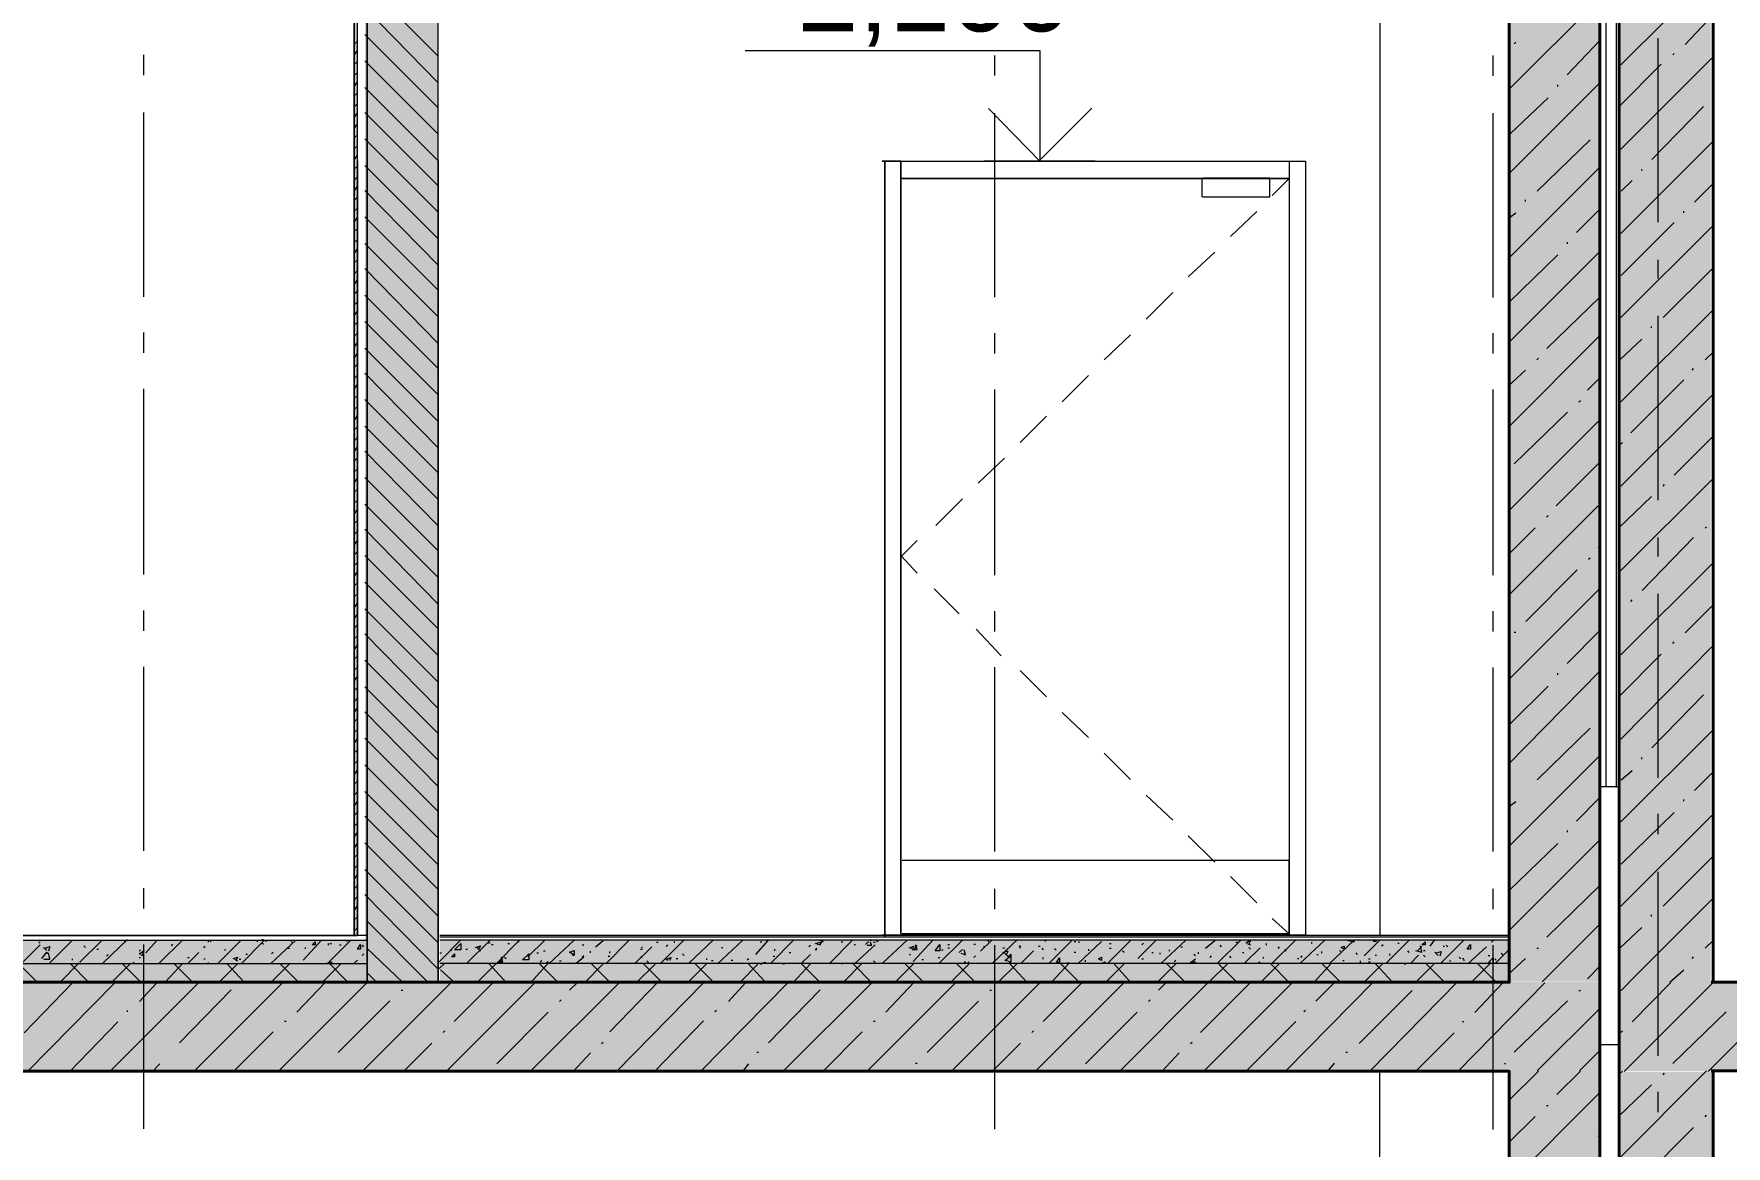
# Model space of a CAD drawing. Header units: millimetres. Extents: x -135211 to 49383, y -8033 to 228499.
# Drawn here: x -55198 to -50608, y 48081 to 51098 of the extents above; entities that cross this region are included whole.
import ezdxf

# ---------------------------------------------------------------- set-up
doc = ezdxf.new("R2010")
doc.units = ezdxf.units.MM
doc.layers.add('PDF _Геометрия', color=7, linetype='Continuous', true_color=0x1d1d1d)
doc.layers.add('PDF _Сплошная заливка', color=7, linetype='Continuous', true_color=0xffffff)
doc.layers.add('PDF _Текст', color=7, linetype='Continuous')

msp = doc.modelspace()

# ---------------------------------------------------------------- hatches: boundary and pattern name
at = {"layer": 'PDF _Сплошная заливка', "transparency": 33554559}
h = msp.add_hatch(color=256, dxfattribs=at)
h.paths.add_polyline_path([(-50650.1, 52776.8), (-50650.1, 53473.6), (-50893.6, 53473.6), (-50893.6, 52776.8)])
h.paths.add_polyline_path([(-50650.1, 52535.5), (-50893.6, 52535.5), (-50893.6, 48526.8), (-50650.1, 48526.8)])
h = msp.add_hatch(color=256, dxfattribs=at)
h.paths.add_polyline_path([(-65546.2, 48285.5), (-65546.2, 48526.4), (-101294, 48526.4), (-101294, 48285.5)])
h.paths.add_polyline_path([(146.8, 48285.5), (146.8, 48526.4), (-22999.7, 48526.4), (-22999.7, 48285.5)])
h.paths.add_polyline_path([(-23351, 48285.5), (-23351, 48526.4), (-26352.2, 48526.4), (-26352.2, 48285.5)])
h.paths.add_polyline_path([(-26398.8, 48285.5), (-26398.8, 48526.4), (-44097.3, 48526.4), (-44097.3, 48285.5)])
h.paths.add_polyline_path([(-45350.3, 48285.5), (-45350.3, 48526.4), (-50899.8, 48526.4), (-50899.8, 48285.5)])
h.paths.add_polyline_path([(-50950.6, 48285.5), (-50950.6, 48526.4), (-65296.5, 48526.4), (-65296.5, 48285.5)])

# ---------------------------------------------------------------- linework, layer by layer
at = {"layer": 'PDF _Геометрия', "color": 7, "lineweight": 40}
for points in [[(-50898.4, 58834), (-50898.4, 56975.7), (-50898.4, 56734.4), (-50898.4, 53474.8), (-50898.4, 52776.4), (-50898.4, 52535.1), (-50898.4, 48526.3), (-50898.4, 48285), (-50898.4, 45156.7), (-50898.4, 44555.7)], [(-98975, 44556.3), (-50951, 44556.3), (-50951, 45157.5), (-50951, 48285.7), (-50951, 48526.9), (-50951, 53356.8), (-50951, 53593.9), (-77399.3, 53593.9)], [(-77396.4, 53355.7), (-51196.7, 53355.7), (-51196.7, 48525.6), (-65293.5, 48525.6)], [(-50649, 52535.2), (-45598.9, 52535.2), (-45598.9, 48526.4), (-50649, 48526.4)], [(-50643.9, 48524.8), (-50643.9, 52533.8)], [(-65293.5, 48284.3), (-51196.7, 48284.3), (-51196.7, 45155.9), (-77396.4, 45155.9)], [(-50649, 48285.1), (-45598.9, 48285.1), (-45598.9, 45156.9)], [(-50643.9, 45155), (-50643.9, 48283.4)]]:
    msp.add_lwpolyline(points, dxfattribs=at)
at = {"layer": 'PDF _Геометрия', "color": 7, "lineweight": 9}
for points in [[(-50949.4, 54503.5), (-50898.4, 54503.5), (-50898.4, 53593.4), (-50898.4, 45156.7)], [(-54293.9, 50751.8), (-54293.9, 48652.1), (-54293.9, 53355.3), (-54293.9, 48525), (-58611.9, 48525)], [(-58579.3, 48652.5), (-54329, 48652.5), (-54329, 53355.6), (-58579.3, 53355.6)], [(-54299.9, 48527.1), (-54100.9, 48527.1), (-54100.9, 53357), (-54299.9, 53357)], [(-52423.9, 53356.8), (-51547.7, 53356.8), (-51547.7, 48653.9)], [(-50951, 53356.8), (-50951, 45157.5)], [(-54329, 53232.9), (-54329, 48652.5), (-54329, 50752.2)], [(-54328.5, 48652.3), (-54320.3, 48652.3), (-54320.3, 53232.8), (-54328.5, 53232.8)], [(-54324.6, 48653.8), (-54320.3, 48653.8), (-54320.3, 53234), (-54324.6, 53234)], [(-50933.5, 49055.9), (-50933.5, 51955.5)], [(-50907.1, 51954), (-50907.1, 49054.2)], [(-50793.1, 50586.7), (-50793.1, 51086.3)], [(-54899.3, 50986), (-54899.3, 51041)], [(-52468.9, 50751.7), (-52468.9, 51052.2), (-53268.9, 51052.2)], [(-52591.8, 50984.5), (-52591.8, 51039.5)], [(-51240.6, 50984.3), (-51240.6, 51039.3)], [(-54899.3, 50384.9), (-54899.3, 50884.4)], [(-52591.8, 50383.4), (-52591.8, 50882.9)], [(-51240.6, 50383.1), (-51240.6, 50882.7)], [(-54320.3, 50753.5), (-54320.3, 48653.8)], [(-54100.9, 50753.7), (-54100.9, 48654.1), (-54100.9, 48649.9), (-54100.9, 48641.4), (-54100.9, 48577.9), (-54100.9, 48527.1)], [(-52897, 50753.1), (-52846.2, 50753.1), (-52846.2, 48653.5), (-52897, 48653.5)], [(-52896.9, 50753), (-51749.5, 50753), (-51749.5, 48653.4), (-52896.9, 48653.4)], [(-52846.2, 48856.7), (-52846.2, 48657.8), (-52846.2, 50706.6), (-52846.2, 50753.1)], [(-52843.2, 50752.2), (-51793.3, 50752.2), (-51793.3, 50705.6), (-51839.8, 50659.1)], [(-52319.8, 50752.7), (-52620.5, 50752.7)], [(-52109.2, 50751.7), (-52468.9, 50751.7)], [(-51968.8, 50751.4), (-52108.4, 50751.4)], [(-51795.9, 50753), (-51749.5, 50753), (-51749.5, 48653.4), (-51795.9, 48653.4)], [(-51793.3, 50752.2), (-51793.3, 48652.5)], [(-52847, 50706.9), (-52030.2, 50706.9), (-52030.2, 50656.1)], [(-52843.2, 50705.6), (-51793.3, 50705.6), (-51793.3, 48656.7), (-52843.2, 48656.7), (-51793.3, 48656.7), (-51793.3, 48855.7), (-52843.2, 48855.7)], [(-52028.2, 50655.4), (-51846, 50655.4), (-51846, 50706.2), (-52028.2, 50706.2)], [(-51793.3, 50705.6), (-51844.3, 50705.6)], [(-51881.1, 50616.3), (-51952.9, 50548.6)], [(-51995.1, 50506.2), (-52066.9, 50438.5)], [(-50793.1, 50434.3), (-50793.1, 50485.1)], [(-52109.2, 50396.1), (-52181.3, 50324.1)], [(-50793.1, 49833.2), (-50793.1, 50332.7)], [(-54899.3, 50232.5), (-54899.3, 50287.5)], [(-52591.8, 50230.9), (-52591.8, 50286)], [(-52223.3, 50281.7), (-52295.3, 50213.9)], [(-51240.6, 50230.7), (-51240.6, 50285.8)], [(-52337.3, 50171.6), (-52409.3, 50099.6)], [(-54899.3, 49631.4), (-54899.3, 50135.1)], [(-52591.8, 49629.8), (-52591.8, 50133.6)], [(-51240.6, 49629.6), (-51240.6, 50133.4)], [(-52451.4, 50061.4), (-52523.2, 49989.4)], [(-52565.4, 49947), (-52637.2, 49879.3)], [(-52679.5, 49836.9), (-52751.6, 49764.9)], [(-54100.9, 49754.7), (-54100.9, 48903.9)], [(-52802.3, 49724), (-52844.8, 49681.7), (-52802.3, 49635.1)], [(-50793.1, 49680.8), (-50793.1, 49731.6)], [(-52756, 49592.8), (-52688.3, 49525.1)], [(-50793.1, 49079.7), (-50793.1, 49579.2)], [(-54899.3, 49479), (-54899.3, 49534)], [(-52591.8, 49477.4), (-52591.8, 49532.5)], [(-51240.6, 49477.2), (-51240.6, 49532.2)], [(-52642, 49482.9), (-52574.2, 49410.9)], [(-54899.3, 48882.1), (-54899.3, 49381.6)], [(-52591.8, 48880.5), (-52591.8, 49380.1)], [(-51240.6, 48880.3), (-51240.6, 49379.8)], [(-52523.2, 49371.4), (-52451.4, 49299.4)], [(-52409.3, 49257.1), (-52337.3, 49189.4)], [(-52295.3, 49147.1), (-52223.3, 49075.2)], [(-52181.3, 49032.9), (-52109.2, 48965.2)], [(-50898.4, 49055.4), (-50949.4, 49055.4)], [(-50793.1, 48927.3), (-50793.1, 48982.3)], [(-52066.9, 48923), (-51995.1, 48851)], [(-51952.9, 48812.9), (-51881.1, 48741)], [(-50793.1, 48326.1), (-50793.1, 48825.6)], [(-54899.3, 48725.5), (-54899.3, 48780.5)], [(-52591.8, 48723.9), (-52591.8, 48778.9)], [(-51240.6, 48723.6), (-51240.6, 48778.7)], [(-52843.2, 48656.7), (-51793.3, 48656.7), (-51839.8, 48699)], [(-54293.9, 48525), (-54293.9, 48575.9), (-54293.9, 48639.3), (-54293.9, 48652.1), (-58611.9, 48652.1)], [(-54096.3, 48525.6), (-51196.7, 48525.6), (-51196.7, 48576.4), (-51196.7, 48639.9), (-51196.7, 48648.3), (-51196.7, 48652.5), (-54096.3, 48652.5)], [(-51196.7, 48648.3), (-54096.3, 48648.3)], [(-54293.9, 48639.3), (-58611.9, 48639.3)], [(-54899.3, 48128.6), (-54899.3, 48628.2)], [(-51196.7, 48639.9), (-54096.3, 48639.9)], [(-52591.8, 48127), (-52591.8, 48626.5)], [(-51240.6, 48126.7), (-51240.6, 48626.3)], [(-54293.9, 48575.9), (-58611.9, 48575.9)], [(-51196.7, 48576.4), (-54096.3, 48576.4)], [(-50949.4, 48357), (-50898.4, 48357)], [(-51547.7, 45254.7), (-51547.7, 48285.6), (-55899.2, 48285.6)], [(-54293.9, 48283.7), (-54691.9, 48283.7)], [(-50793.1, 48173.7), (-50793.1, 48228.8)]]:
    msp.add_lwpolyline(points, dxfattribs=at)
at = {"layer": 'PDF _Геометрия', "lineweight": 9}
for points in [[(-50893.6, 51014), (-50643.9, 51263.7)], [(-54100.9, 51037.3), (-54299.9, 51236.3)], [(-51200.8, 50944), (-50951, 51193.8)], [(-54100.9, 50965.3), (-54299.9, 51168.5)], [(-50719.9, 51069), (-50643.9, 51149.5)], [(-54100.9, 50897.6), (-54299.9, 51096.5)], [(-51039.8, 50986.3), (-50951, 51079.5)], [(-51183.2, 51070.8), (-51179.1, 51075.1)], [(-50893.6, 50785.4), (-50643.9, 51035.2)], [(-50753.3, 51040.5), (-50749.2, 51044.8)], [(-54100.9, 50825.6), (-54299.9, 51024.6)], [(-50898.6, 50901.2), (-50784.3, 51015.5)], [(-54100.9, 50753.7), (-54299.9, 50952.6)], [(-51200.8, 50715.4), (-50951, 50965.2)], [(-51065.1, 50955.3), (-51065.1, 50959.6)], [(-51193.2, 50827.3), (-51091.4, 50924.7)], [(-50810, 50757.3), (-50670.3, 50901.2)], [(-54100.9, 50686), (-54299.9, 50884.9)], [(-54100.9, 50614), (-54299.9, 50813)], [(-51121.1, 50670.8), (-50977.3, 50810.5)], [(-50951, 50841.1), (-50951, 50845.4)], [(-50893.6, 50556.8), (-50643.9, 50806.6)], [(-54100.9, 50542), (-54299.9, 50741)], [(-51200.8, 50486.8), (-50951, 50736.6)], [(-50837, 50726.9), (-50837, 50731.1)], [(-54100.9, 50470.1), (-54299.9, 50673.2)], [(-50893.1, 50670.8), (-50863.3, 50700.5)], [(-50694.6, 50641.4), (-50643.9, 50692.2)], [(-51152.8, 50643), (-51152.8, 50647.3)], [(-51014.6, 50558.8), (-50951, 50622.3)], [(-54100.9, 50402.3), (-54299.9, 50601.3)], [(-51196.3, 50599.7), (-51179.1, 50612.4)], [(-50893.6, 50328.2), (-50643.9, 50578)], [(-50893.4, 50442.3), (-50749.2, 50586.2)], [(-50722.9, 50612.7), (-50722.9, 50616.9)], [(-54100.9, 50330.4), (-54299.9, 50529.3)], [(-51038.8, 50528.8), (-51038.8, 50533.1)], [(-51200.8, 50258.3), (-50951, 50508)], [(-51196.1, 50371.2), (-51065.1, 50498.1)], [(-54100.9, 50258.4), (-54299.9, 50461.6)], [(-50779.2, 50328.2), (-50643.9, 50463.6)], [(-54100.9, 50190.7), (-54299.9, 50389.6)], [(-51094.8, 50244.2), (-50951, 50383.9)], [(-50893.6, 50099.6), (-50643.9, 50349.4)], [(-54100.9, 50118.7), (-54299.9, 50317.7)], [(-50810.6, 50300.4), (-50810.6, 50304.6)], [(-51200.8, 50029.7), (-50951, 50279.4)], [(-50896.1, 50214.7), (-50837, 50269.7)], [(-54100.9, 50046.7), (-54299.9, 50245.7)], [(-51121.8, 50213.8), (-51117.7, 50218)], [(-50665.2, 50213.9), (-50643.9, 50235)], [(-54100.9, 49974.8), (-54299.9, 50178)], [(-51199.1, 50143.5), (-51152.8, 50185.9)], [(-50984.8, 50131.3), (-50951, 50165.1)], [(-50866.6, 50015.8), (-50722.9, 50159.7)], [(-50700.6, 50186.2), (-50696.6, 50190.4)], [(-50893.6, 49871), (-50643.9, 50120.7)], [(-54100.9, 49907.1), (-54299.9, 50106)], [(-51182.9, 49932), (-51038.8, 50071.6)], [(-51007.7, 50099.5), (-51003.7, 50103.8)], [(-54100.9, 49835.1), (-54299.9, 50034.1)], [(-51200.8, 49801.1), (-50951, 50050.8)], [(-50893.6, 49985.3), (-50889.6, 49989.5)], [(-50749.8, 49900.6), (-50643.9, 50006.4)], [(-54100.9, 49763.2), (-54299.9, 49966.3)], [(-51069.6, 49818), (-50951, 49936.6)], [(-54100.9, 49695.4), (-54299.9, 49894.4)], [(-50893.6, 49642.4), (-50643.9, 49892.1)], [(-50899.6, 49758.5), (-50810.6, 49843.2)], [(-50779.6, 49871.1), (-50775.5, 49875.3)], [(-54100.9, 49623.5), (-54299.9, 49822.4)], [(-51200.8, 49572.5), (-50951, 49822.3)], [(-54100.9, 49551.5), (-54299.9, 49754.7)], [(-51198.5, 49686.1), (-51126.5, 49758)], [(-51095.4, 49787.2), (-51091.4, 49791.5)], [(-50665.5, 49756.9), (-50661.5, 49761.1)], [(-50955.1, 49703.7), (-50951, 49708)], [(-50836.3, 49587.9), (-50696.6, 49731.8)], [(-54100.9, 49483.8), (-54299.9, 49682.7)], [(-50981.4, 49673), (-50977.3, 49677.2)], [(-50893.6, 49413.8), (-50643.9, 49663.5)], [(-54100.9, 49411.8), (-54299.9, 49610.8)], [(-51152.1, 49504.1), (-51012.4, 49643.8)], [(-51200.8, 49343.9), (-50951, 49593.7)], [(-50867.3, 49558.8), (-50863.3, 49563.1)], [(-54100.9, 49339.8), (-54299.9, 49538.8)], [(-50898.4, 49529.6), (-50898.4, 49529.6)], [(-50719.9, 49473), (-50643.9, 49549.3)], [(-54100.9, 49267.9), (-54299.9, 49471.1)], [(-51183.2, 49475), (-51179.1, 49475)], [(-51039.8, 49390.5), (-50951, 49479.4)], [(-50893.6, 49185.2), (-50643.9, 49439.2)], [(-50753.3, 49444.6), (-50749.2, 49448.8)], [(-54100.9, 49200.2), (-54299.9, 49399.1)], [(-50898.6, 49301), (-50784.3, 49415.4)], [(-51200.8, 49115.3), (-50951, 49369.3)], [(-51065.1, 49359.4), (-51065.1, 49363.6)], [(-54100.9, 49128.2), (-54299.9, 49327.2)], [(-51193.2, 49227.1), (-51091.4, 49328.7)], [(-50810, 49161.4), (-50670.3, 49305.4)], [(-54100.9, 49056.2), (-54299.9, 49259.4)], [(-50951, 49245.2), (-50951, 49249.4)], [(-51121.1, 49074.7), (-50977.3, 49214.5)], [(-50893.6, 48960.8), (-50643.9, 49210.5)], [(-54100.9, 48988.5), (-54299.9, 49187.4)], [(-54100.9, 48916.5), (-54299.9, 49115.5)], [(-51200.8, 48891), (-50951, 49140.7)], [(-50837, 49131), (-50837, 49135.2)], [(-50893.1, 49074.8), (-50863.3, 49100.3)], [(-50694.6, 49045.5), (-50643.9, 49096.3)], [(-54100.9, 48844.6), (-54299.9, 49043.5)], [(-51196.3, 49003.7), (-51179.1, 49016.4)], [(-51152.8, 49047.2), (-51152.8, 49047.2)], [(-51014.6, 48963), (-50951, 49026.4)], [(-50722.9, 49016.8), (-50722.9, 49021)], [(-54100.9, 48776.9), (-54299.9, 48975.8)], [(-50893.6, 48732.2), (-50643.9, 48981.9)], [(-50893.4, 48846.3), (-50749.2, 48986)], [(-51038.8, 48932.9), (-51038.8, 48937.2)], [(-54100.9, 48704.9), (-54299.9, 48903.9)], [(-51200.8, 48662.4), (-50951, 48912.1)], [(-51196.1, 48775.2), (-51065.1, 48902.2)], [(-54100.9, 48632.9), (-54299.9, 48831.9)], [(-50779.2, 48732.2), (-50643.9, 48867.7)], [(-51094.8, 48648.3), (-50951, 48788)], [(-54100.9, 48561), (-54299.9, 48764.1)], [(-50872.4, 48524.8), (-50643.9, 48753.4)], [(-50810.6, 48704.5), (-50810.6, 48708.8)], [(-54127.2, 48524.5), (-54292.2, 48689.6)], [(-51107.5, 48526.9), (-50951, 48683.5)], [(-50896.1, 48618.7), (-50837, 48673.8)], [(-55230.8, 48576.3), (-55180.1, 48627.1)], [(-55184.4, 48631.4), (-55180.1, 48635.6)], [(-55175.5, 48590.3), (-55162.6, 48607.3), (-55162.6, 48603)], [(-55171.3, 48641.2), (-55171.3, 48641.2)], [(-55171.2, 48620), (-55162.6, 48611.5)], [(-55170.5, 48588.7), (-55153.8, 48588.7), (-55158.1, 48605.7)], [(-55166.7, 48618.4), (-55153.8, 48622.6), (-55158.1, 48609.9)], [(-55156.1, 48576.7), (-55092.4, 48640.2)], [(-55072.9, 48580), (-55013.4, 48639.3)], [(-55061.6, 48624.4), (-55057.3, 48620.1)], [(-55026.5, 48615.4), (-55022.2, 48615.4)], [(-55010.9, 48577.9), (-54943.2, 48641.4)], [(-55000.2, 48596.7), (-54995.9, 48601)], [(-54978.3, 48619.2), (-54978.3, 48619.2)], [(-54952, 48640), (-54952, 48635.7)], [(-54912.4, 48609.8), (-54908.1, 48614.1)], [(-54911.8, 48602.7), (-54899.3, 48611.2), (-54903.7, 48598.5)], [(-54908.1, 48626.8), (-54908.1, 48626.8)], [(-54908, 48601.3), (-54899.3, 48597)], [(-54894, 48605.1), (-54864.2, 48638.9)], [(-54857.6, 48577.5), (-54794, 48641)], [(-54824.7, 48624.4), (-54820.4, 48628.6)], [(-54780, 48577), (-54750.2, 48606.6)], [(-54737, 48619.1), (-54732.6, 48623.3)], [(-54723.9, 48634.4), (-54723.9, 48638.7)], [(-54719.4, 48635.8), (-54715.1, 48640)], [(-54699.7, 48575.6), (-54636.1, 48639.1)], [(-54680, 48615.7), (-54680, 48611.5)], [(-54634, 48577.8), (-54574.7, 48637.1)], [(-54622.9, 48602.3), (-54618.6, 48602.3)], [(-54592.2, 48640.1), (-54592.2, 48635.8)], [(-54579, 48641.3), (-54574.7, 48641.3)], [(-54579, 48632.8), (-54574.7, 48628.6)], [(-54578.5, 48641.2), (-54565.9, 48637), (-54565.9, 48641.2)], [(-54574.7, 48610.2), (-54574.7, 48610.2)], [(-54554.6, 48576.7), (-54487, 48640.2)], [(-54552.7, 48602.9), (-54548.4, 48607.1)], [(-54508.9, 48617.8), (-54504.5, 48617.8)], [(-54500.1, 48636.1), (-54495.7, 48631.8)], [(-54467.5, 48585.8), (-54416.8, 48640.8)], [(-54460.6, 48616), (-54460.6, 48620.2)], [(-54401.2, 48576.4), (-54337.8, 48639.9)], [(-54399.2, 48630.7), (-54399.2, 48626.4)], [(-54394.8, 48630.6), (-54390.4, 48630.6)], [(-54368.5, 48627.5), (-54364.1, 48627.5)], [(-54350.9, 48638.5), (-54346.6, 48638.5)], [(-54307.1, 48626.7), (-54302.7, 48622.5)], [(-54307.1, 48598.6), (-54302.7, 48602.8)], [(-54197.4, 48525.3), (-54294.8, 48618.5)], [(-54098.7, 48581.4), (-54039.5, 48640.7)], [(-54096.5, 48605.9), (-54092.1, 48605.9)], [(-54065.8, 48615.6), (-54065.8, 48611.3)], [(-54026.3, 48615.1), (-54021.9, 48615.1)], [(-54024.2, 48576.2), (-53960.5, 48639.7)], [(-54004.4, 48619), (-54004.4, 48619)], [(-53999.5, 48620.3), (-53986.8, 48624.5), (-53991.2, 48616.1)], [(-53995.1, 48618.8), (-53986.8, 48610.4)], [(-53991.2, 48621.6), (-53986.8, 48621.6)], [(-53964.9, 48632.7), (-53960.5, 48632.7)], [(-53956.1, 48628.4), (-53951.7, 48628.4)], [(-53944.8, 48575.2), (-53881.5, 48638.7)], [(-53925.4, 48609.6), (-53925.4, 48609.6)], [(-53912.3, 48630.6), (-53907.9, 48630.6)], [(-53885.9, 48636), (-53881.5, 48636)], [(-53858.1, 48594.3), (-53811.4, 48640.8)], [(-53833.3, 48605.7), (-53828.9, 48605.7)], [(-53815.7, 48611.2), (-53811.4, 48611.2)], [(-53800.2, 48576.3), (-53732.4, 48639.9)], [(-53741.2, 48603.3), (-53741.2, 48603.3)], [(-53710.5, 48626.8), (-53706.1, 48626.8)], [(-53688.5, 48605.5), (-53688.5, 48609.7)], [(-53674.4, 48622), (-53653.4, 48638.9)], [(-53646.7, 48576), (-53583.2, 48639.5)], [(-53635.9, 48604.8), (-53635.9, 48609.1)], [(-53592, 48610), (-53592, 48610)], [(-53568.3, 48575.3), (-53521.8, 48621.8)], [(-53552.5, 48615.2), (-53548.1, 48615.2)], [(-53548.1, 48617.9), (-53548.1, 48622.2)], [(-53508.7, 48634.3), (-53504.3, 48634.3)], [(-53497.7, 48577.1), (-53434.1, 48640.6)], [(-53482.3, 48622.8), (-53477.9, 48627)], [(-53460.4, 48632.5), (-53460.4, 48636.7)], [(-53438.5, 48602.5), (-53434.1, 48598.3)], [(-53422.7, 48576.2), (-53355.1, 48639.7)], [(-53343.8, 48575.3), (-53276.1, 48638.7)], [(-53333.2, 48619.7), (-53328.8, 48619.7)], [(-53239.8, 48601.2), (-53205.9, 48639.3)], [(-53227.9, 48635.3), (-53223.5, 48635.3)], [(-53199.1, 48577.9), (-53135.8, 48641.4)], [(-53188.4, 48611), (-53188.4, 48615.2)], [(-53149, 48606.2), (-53144.5, 48606.2)], [(-53117.4, 48575.9), (-53091.9, 48601.3)], [(-53096.3, 48622.5), (-53091.9, 48626.7)], [(-53074.3, 48613.8), (-53078.8, 48613.8), (-53074.3, 48618.1)], [(-53069.6, 48640.5), (-53056.8, 48636.2), (-53061.2, 48640.5)], [(-53065.6, 48639.1), (-53065.6, 48639.1)], [(-53065.1, 48627.7), (-53056.8, 48640.5)], [(-53041.3, 48576), (-52977.8, 48639.5)], [(-53008.6, 48635.6), (-53004.1, 48635.6)], [(-53004.1, 48641.3), (-53004.1, 48641.3)], [(-52973.5, 48628.1), (-52969, 48628.1)], [(-52971.6, 48576.7), (-52916.4, 48627.5)], [(-52942.3, 48627.7), (-52934, 48636.2)], [(-52938, 48626.2), (-52925.2, 48626.2), (-52929.6, 48634.6)], [(-52929.6, 48640.3), (-52925.2, 48640.3)], [(-52925.2, 48640.3), (-52925.2, 48640.3)], [(-52920.8, 48634.5), (-52916.4, 48634.5)], [(-52912.1, 48637.3), (-52907.6, 48637.3)], [(-52896.2, 48577.1), (-52828.7, 48640.6)], [(-52824.3, 48601), (-52819.9, 48601)], [(-52823.9, 48619.2), (-52811.1, 48623.5), (-52815.6, 48615)], [(-52819.9, 48602.4), (-52819.9, 48602.4)], [(-52819.5, 48617.8), (-52811.1, 48613.5)], [(-52815.2, 48614.9), (-52802.3, 48614.9), (-52806.8, 48627.6)], [(-52813.3, 48581.9), (-52758.5, 48641.2)], [(-52811.1, 48631.9), (-52811.1, 48631.9)], [(-52810.7, 48613.5), (-52802.3, 48626.1)], [(-52743.2, 48576.8), (-52679.5, 48640.2)], [(-52736.6, 48614), (-52732.1, 48614)], [(-52719, 48628), (-52714.6, 48628)], [(-52719, 48619.5), (-52714.6, 48619.5)], [(-52687.9, 48606.4), (-52679.5, 48614.9)], [(-52683.6, 48604.8), (-52670.7, 48600.6), (-52675.2, 48613.3)], [(-52675.2, 48600.6), (-52670.7, 48600.6)], [(-52648.9, 48628.6), (-52644.4, 48628.6)], [(-52630.2, 48609.7), (-52600.5, 48639.3)], [(-52622.5, 48622.6), (-52618.1, 48622.6)], [(-52609.3, 48639.4), (-52609.3, 48635.2)], [(-52598.2, 48577.9), (-52530.3, 48641.4)], [(-52569.9, 48619.2), (-52565.4, 48619.2)], [(-52569.5, 48606.4), (-52556.7, 48610.6), (-52561.1, 48597.9)], [(-52565.1, 48605), (-52556.7, 48596.5)], [(-52547.9, 48638.7), (-52547.9, 48638.7)], [(-52526, 48624.3), (-52521.6, 48624.3)], [(-52526, 48622.9), (-52521.6, 48618.6)], [(-52520.2, 48577.3), (-52486.5, 48611.2)], [(-52473.4, 48623.7), (-52468.9, 48623.7)], [(-52468.9, 48640.6), (-52468.9, 48640.6)], [(-52464.6, 48617.9), (-52460.2, 48613.7)], [(-52455.8, 48636.2), (-52451.4, 48640.4)], [(-52451.4, 48630.5), (-52451.4, 48630.5)], [(-52444.7, 48577.6), (-52381.2, 48641)], [(-52429.5, 48617.5), (-52425.1, 48613.3)], [(-52376.9, 48636.7), (-52372.4, 48636.7)], [(-52376.9, 48607), (-52372.4, 48607)], [(-52365.8, 48576.6), (-52302.2, 48635.9)], [(-52363.6, 48636.6), (-52363.6, 48632.3)], [(-52337.3, 48615.1), (-52337.3, 48610.9)], [(-52286.8, 48575.7), (-52223.3, 48639.2)], [(-52280.4, 48631.3), (-52275.9, 48631.3)], [(-52280.4, 48618.6), (-52275.9, 48618.6)], [(-52245.3, 48611.2), (-52240.8, 48606.9)], [(-52203.8, 48590.4), (-52153.1, 48641.2)], [(-52192.6, 48627.5), (-52188.2, 48631.7)], [(-52179.4, 48625.9), (-52179.4, 48625.9)], [(-52166.3, 48606), (-52161.8, 48606)], [(-52144.3, 48605.8), (-52144.3, 48601.5)], [(-52141.8, 48576.8), (-52074.1, 48640.2)], [(-52118, 48609.7), (-52118, 48613.9)], [(-52087.4, 48622), (-52082.9, 48622)], [(-52082.9, 48605.1), (-52082.9, 48605.1)], [(-52056.5, 48624.5), (-52056.5, 48624.5)], [(-52052.3, 48601.8), (-52047.8, 48597.6)], [(-52039, 48603.2), (-52039, 48607.4)], [(-52020.5, 48618.1), (-51995.1, 48639.3)], [(-51995.1, 48619.6), (-51995.1, 48619.6)], [(-51988.3, 48576.4), (-51924.9, 48639.9)], [(-51981.6, 48626.4), (-51977.6, 48622.2)], [(-51937.7, 48634.3), (-51933.7, 48634.3)], [(-51920.2, 48606), (-51916.2, 48606)], [(-51914.7, 48577.2), (-51872.3, 48619.5)], [(-51911.1, 48632.6), (-51898.6, 48641), (-51902.6, 48628.3)], [(-51907.1, 48631.1), (-51898.6, 48626.9)], [(-51902.6, 48619.8), (-51898.6, 48615.6)], [(-51854.7, 48626.4), (-51854.7, 48630.6)], [(-51839.2, 48577.5), (-51775.8, 48641)], [(-51823.6, 48617.5), (-51819.6, 48621.8)], [(-51806.1, 48614.5), (-51802.1, 48610.2)], [(-51764.3, 48576.6), (-51696.8, 48640.1)], [(-51731.9, 48630.6), (-51731.9, 48634.8)], [(-51718.4, 48600.8), (-51714.4, 48600.8)], [(-51705.6, 48609.1), (-51705.6, 48604.9)], [(-51685.4, 48575.6), (-51617.8, 48639.1), (-51617.8, 48634.9), (-51634.9, 48639.1)], [(-51656.9, 48611.3), (-51652.9, 48611.3)], [(-51635.4, 48639.4), (-51635.4, 48639.4)], [(-51613.1, 48605.2), (-51609.1, 48600.9)], [(-51589.7, 48597.4), (-51547.7, 48639.7)], [(-51565.2, 48637.2), (-51565.2, 48641.4)], [(-51564.9, 48637), (-51556.4, 48637), (-51556.4, 48641.3)], [(-51542.9, 48624.1), (-51538.9, 48628.4)], [(-51532.4, 48575.3), (-51468.7, 48638.8)], [(-51521.3, 48602.8), (-51521.3, 48598.5)], [(-51499, 48632.1), (-51495, 48632.1)], [(-51472.7, 48610.6), (-51468.7, 48606.3)], [(-51463.4, 48577.8), (-51442.4, 48599)], [(-51459.9, 48609.1), (-51459.9, 48609.1)], [(-51450.7, 48611.6), (-51433.6, 48607.3), (-51437.6, 48624.3)], [(-51446.1, 48610.2), (-51433.6, 48622.9)], [(-51428.8, 48611.5), (-51424.8, 48611.5)], [(-51411, 48623.9), (-51398.5, 48640.8)], [(-51398.3, 48606.9), (-51389.7, 48598.4)], [(-51393.5, 48605.3), (-51380.9, 48609.6), (-51385, 48596.9)], [(-51382.8, 48576.4), (-51319.5, 48639.9)], [(-51376.2, 48623.6), (-51372.2, 48623.6)], [(-51367.4, 48626.3), (-51363.4, 48622)], [(-51308.9, 48575.7), (-51258.1, 48622.2)], [(-51284.4, 48636.7), (-51284.4, 48636.7)], [(-51244.6, 48634.7), (-51240.6, 48638.9)], [(-51234.9, 48576.4), (-51196.7, 48614.5)], [(-51218.3, 48604.8), (-51214.2, 48600.6)], [(-51121.8, 48617.8), (-51117.7, 48617.8)], [(-50665.2, 48617.9), (-50643.9, 48639.1)], [(-55188.9, 48525.6), (-55239.6, 48576.5)], [(-55180.1, 48574.9), (-55180.1, 48574.9)], [(-55136.2, 48598.4), (-55136.2, 48598.4)], [(-55125.6, 48527.2), (-55074.8, 48578)], [(-55048.5, 48525.4), (-55099.3, 48576.2)], [(-55092.4, 48585.2), (-55092.4, 48589.4)], [(-54985.3, 48527), (-54934.4, 48577.8)], [(-54969.5, 48576.7), (-54969.5, 48576.7)], [(-54969.5, 48576.7), (-54969.5, 48576.7)], [(-54908.1, 48526.7), (-54959, 48577.4)], [(-54930, 48576.2), (-54925.7, 48580.4)], [(-54912.4, 48592.9), (-54908.1, 48592.9)], [(-54881.8, 48575.6), (-54881.8, 48575.6)], [(-54840.7, 48526.7), (-54794, 48577.5)], [(-54767.7, 48526.4), (-54818.7, 48577.2)], [(-54802.8, 48581.9), (-54802.8, 48581.9)], [(-54780.8, 48592.8), (-54776.5, 48592.8)], [(-54737, 48589.5), (-54732.6, 48589.5)], [(-54728.2, 48575.2), (-54723.9, 48579.4)], [(-54695.5, 48524.9), (-54644.9, 48575.7)], [(-54627.3, 48526.2), (-54674.1, 48576.9)], [(-54657.4, 48589.9), (-54644.9, 48594.1), (-54649.2, 48585.6)], [(-54653.6, 48588.4), (-54644.9, 48584.2)], [(-54640.5, 48588.3), (-54636.1, 48588.3)], [(-54555.2, 48524.7), (-54504.5, 48575.5)], [(-54478.2, 48524.3), (-54528.9, 48575.2)], [(-54414.9, 48525.9), (-54364.1, 48576.7)], [(-54403.6, 48577.1), (-54399.2, 48577.1)], [(-54403, 48577), (-54390.4, 48581.3), (-54390.4, 48577)], [(-54346.6, 48527.2), (-54397.4, 48578)], [(-54333.4, 48576.3), (-54329, 48576.3)], [(-54328.5, 48577.6), (-54320.3, 48586.1)], [(-54100.3, 48560.8), (-54083.4, 48577.7)], [(-54057, 48525.1), (-54094.9, 48559)], [(-54021.9, 48576.9), (-54021.9, 48576.9)], [(-53993.5, 48526.7), (-53943, 48577.4)], [(-53916.6, 48524.9), (-53963.3, 48575.7)], [(-53938.1, 48581.5), (-53925.4, 48581.5), (-53929.8, 48594.2)], [(-53933.7, 48580), (-53925.4, 48592.7)], [(-53921, 48594), (-53916.6, 48589.8)], [(-53864, 48579.3), (-53864, 48579.3)], [(-53849.3, 48526.4), (-53802.6, 48577.2), (-53802.6, 48581.4), (-53807, 48577.2)], [(-53776.3, 48526.1), (-53826.9, 48576.9)], [(-53824.5, 48580.2), (-53820.1, 48584.4)], [(-53820.1, 48581.7), (-53820.1, 48581.7)], [(-53771.9, 48583.8), (-53767.5, 48583.8)], [(-53736.8, 48599), (-53732.4, 48599)], [(-53727, 48577.5), (-53706.1, 48594.5)], [(-53710.5, 48594.5), (-53706.1, 48598.7)], [(-53704.2, 48524.6), (-53653.4, 48575.4)], [(-53635.9, 48525.8), (-53686.6, 48576.7)], [(-53640.3, 48596.4), (-53635.9, 48596.4)], [(-53563.9, 48524.4), (-53513, 48575.2)], [(-53552.5, 48594), (-53548.1, 48594)], [(-53495.5, 48527.1), (-53546.4, 48577.9)], [(-53535, 48583.8), (-53530.6, 48579.6)], [(-53486.3, 48590.3), (-53477.9, 48586.1)], [(-53481.9, 48588.8), (-53469.2, 48593), (-53473.6, 48584.6)], [(-53464.8, 48577.5), (-53460.4, 48577.5)], [(-53456, 48590), (-53451.6, 48590)], [(-53423.6, 48525.6), (-53372.7, 48576.4)], [(-53355.1, 48526.9), (-53406.1, 48577.6)], [(-53377.1, 48577.8), (-53372.7, 48577.8)], [(-53372.7, 48586.3), (-53372.7, 48590.6)], [(-53359.5, 48584.7), (-53355.1, 48584.7)], [(-53306.9, 48585.5), (-53302.5, 48585.5)], [(-53283.3, 48525.3), (-53232.3, 48576.2)], [(-53276.1, 48596.4), (-53276.1, 48596.4)], [(-53263, 48586.4), (-53258.6, 48590.6)], [(-53214.7, 48526.6), (-53261.3, 48577.4)], [(-53258.6, 48579.3), (-53258.6, 48579.3)], [(-53227.9, 48576), (-53223.5, 48576)], [(-53227.5, 48575.9), (-53214.7, 48580.2), (-53214.7, 48575.9)], [(-53192.8, 48596.8), (-53188.4, 48596.8)], [(-53166.5, 48283.3), (-52925.2, 48524.6), (-52975.9, 48575.3)], [(-53166.5, 48575.3), (-53162.1, 48575.3)], [(-53138.6, 48525.1), (-53091.9, 48575.9)], [(-53065.6, 48524.8), (-53116.2, 48575.6)], [(-53074.3, 48577.1), (-53074.3, 48577.1)], [(-53008.6, 48576.3), (-53004.1, 48576.3)], [(-53002.2, 48526.4), (-52951.5, 48577.1)], [(-52920.8, 48583.7), (-52916.4, 48579.5)], [(-52916.4, 48589.4), (-52916.4, 48589.4)], [(-52861.9, 48526.1), (-52811.1, 48576.9)], [(-52784.8, 48525.8), (-52835.6, 48576.6)], [(-52789.2, 48587.8), (-52784.8, 48587.8)], [(-52745.4, 48593), (-52740.9, 48593)], [(-52712.9, 48524.3), (-52662, 48575.1)], [(-52644.4, 48525.5), (-52695.3, 48576.4)], [(-52675.2, 48580.9), (-52670.7, 48580.9)], [(-52666.4, 48576.6), (-52662, 48580.8)], [(-52648.9, 48593.3), (-52644.4, 48597.5)], [(-52581.3, 48527.1), (-52530.3, 48577.9)], [(-52565.4, 48596.6), (-52565.4, 48596.6)], [(-52552.4, 48579.5), (-52547.9, 48579.5)], [(-52504, 48525.3), (-52550.6, 48576.1)], [(-52460.2, 48588.3), (-52460.2, 48592.5)], [(-52436.6, 48526.8), (-52390, 48577.7), (-52394.4, 48577.7)], [(-52363.6, 48526.5), (-52414.2, 48577.3)], [(-52346.1, 48581.3), (-52346.1, 48585.6)], [(-52301.9, 48576.5), (-52293.4, 48580.7), (-52293.4, 48576.5)], [(-52291.5, 48525), (-52240.8, 48575.9)], [(-52275.9, 48593.2), (-52275.9, 48593.2)], [(-52223.3, 48526.3), (-52270, 48577.1)], [(-52214.5, 48577), (-52214.5, 48577)], [(-52192.6, 48589.4), (-52188.2, 48589.4)], [(-52151.2, 48524.8), (-52100.4, 48575.6)], [(-52074.1, 48524.5), (-52124.9, 48575.3)], [(-52104.9, 48581.3), (-52100.4, 48585.5)], [(-52064.7, 48576.4), (-52047.8, 48589.1)], [(-52060.2, 48577.9), (-52047.8, 48582.1), (-52051.8, 48577.9)], [(-52056.5, 48576.6), (-52056.5, 48576.6)], [(-52010.9, 48526), (-51960, 48576.8)], [(-52007.9, 48592.8), (-52003.9, 48597.1)], [(-51933.7, 48524.3), (-51984.6, 48575.1)], [(-51955.2, 48596.5), (-51951.3, 48592.2)], [(-51876.3, 48580), (-51872.3, 48580)], [(-51870.6, 48525.8), (-51819.6, 48576.6)], [(-51863.5, 48594), (-51863.5, 48589.8)], [(-51793.3, 48525.5), (-51844.3, 48576.3)], [(-51771, 48590.1), (-51767, 48590.1)], [(-51762.2, 48592.8), (-51758.2, 48597)], [(-51731.9, 48575.6), (-51731.9, 48575.6)], [(-51725.8, 48525.6), (-51679.3, 48576.4)], [(-51652.9, 48525.2), (-51704, 48576.1)], [(-51670.5, 48584.7), (-51670.5, 48584.7)], [(-51648.2, 48584.4), (-51644.2, 48584.4)], [(-51600.3, 48579.6), (-51600.3, 48583.9)], [(-51589.5, 48526.8), (-51538.9, 48577.6)], [(-51578, 48589.3), (-51574, 48589.3)], [(-51578, 48580.8), (-51574, 48580.8)], [(-51560.4, 48598.9), (-51556.4, 48598.9)], [(-51512.6, 48525), (-51559.2, 48575.8)], [(-51481.5, 48575.4), (-51477.5, 48575.4)], [(-51449.2, 48526.5), (-51398.5, 48577.3)], [(-51428.8, 48598.8), (-51424.8, 48594.6)], [(-51372.2, 48526.2), (-51422.9, 48577)], [(-51358.6, 48583.8), (-51354.6, 48583.8)], [(-51332.3, 48593.4), (-51328.3, 48589.2)], [(-51323.5, 48590.5), (-51319.5, 48590.5)], [(-51319.5, 48587.7), (-51319.5, 48583.4)], [(-51300.1, 48524.8), (-51249.3, 48575.6)], [(-51288.5, 48577.4), (-51284.4, 48577.4)], [(-51231.8, 48526), (-51282.6, 48576.8)], [(-51253.4, 48598.1), (-51249.3, 48598.1)], [(-51235.8, 48589.5), (-51231.8, 48585.3)], [(-51199.1, 48547.6), (-51152.8, 48590)], [(-50984.8, 48535.4), (-50951, 48569.3)], [(-50760.8, 48525.7), (-50722.9, 48559.5)], [(-50700.6, 48590.3), (-50696.6, 48594.5)], [(-55223.7, 48389), (-55092.4, 48524.4)], [(-55215.4, 48283.2), (-54978.3, 48524.6)], [(-54991.3, 48283.4), (-54750.2, 48524.7)], [(-54910.9, 48473.8), (-54864.2, 48524.6)], [(-54763.4, 48283.5), (-54522.1, 48524.9)], [(-54535, 48283.7), (-54293.9, 48525)], [(-54484.4, 48444.5), (-54408, 48525)], [(-54307.1, 48283.9), (-54065.8, 48525.2)], [(-54267.6, 48524.7), (-54292.8, 48550.1)], [(-54079.2, 48284.1), (-53837.7, 48525.3)], [(-54057.7, 48419.4), (-53951.7, 48525.3)], [(-53850.8, 48284.2), (-53609.6, 48525.5)], [(-53744.6, 48504.3), (-53723.6, 48525.5)], [(-53635.3, 48391.7), (-53504.3, 48527.2)], [(-53618.5, 48282.9), (-53381.4, 48524.2)], [(-53390.5, 48283.1), (-53153.3, 48524.4)], [(-53314, 48473.5), (-53267.4, 48524.3)], [(-52938.6, 48283.4), (-52697.1, 48524.7)], [(-52887.1, 48444.2), (-52811.1, 48524.7)], [(-52710.2, 48283.6), (-52468.9, 48524.9)], [(-52482.2, 48283.7), (-52240.8, 48525)], [(-52460.5, 48419.1), (-52354.9, 48525)], [(-52253.8, 48283.9), (-52012.7, 48525.2)], [(-52148.1, 48504), (-52126.7, 48525.2)], [(-52034.3, 48389.8), (-51898.6, 48525.3)], [(-52025.8, 48284.1), (-51784.6, 48525.4)], [(-51802.1, 48285.8), (-51565.2, 48527.1)], [(-51721.5, 48474.7), (-51670.5, 48525.4)], [(-51574.2, 48285.9), (-51337.1, 48527.2)], [(-51337.4, 48283.1), (-51100.2, 48524.4)], [(-51290.2, 48443.9), (-51214.2, 48524.4)], [(-50893.3, 48503.4), (-50872.1, 48524.6)], [(-50885, 48283.4), (-50643.9, 48524.8)], [(-50863.7, 48418.8), (-50758, 48524.7)], [(-50657.1, 48283.6), (-50415.8, 48524.9)], [(-50643.9, 48524.8), (-50643.9, 48524.8)], [(-54802.2, 48361.5), (-54662.4, 48505.4)], [(-54372, 48335.3), (-54232.5, 48475)], [(-54201.8, 48504.2), (-54197.4, 48504.2)], [(-53771.9, 48473.7), (-53767.5, 48477.9)], [(-53205.2, 48361.1), (-53065.6, 48505.1)], [(-52775.5, 48335), (-52635.6, 48474.6)], [(-52605, 48503.9), (-52600.5, 48503.9)], [(-52175.1, 48473.4), (-52170.6, 48477.7)], [(-51603.9, 48359.3), (-51459.9, 48503.2)], [(-51182.9, 48336.1), (-51038.8, 48475.8)], [(-51007.7, 48503.6), (-51003.7, 48503.6)], [(-55100.6, 48283.1), (-54969.5, 48418.6)], [(-54943.2, 48445.2), (-54943.2, 48449.4)], [(-54517.6, 48420.4), (-54513.3, 48420.4)], [(-53942.4, 48304.8), (-53802.6, 48444.5)], [(-53512.7, 48285.9), (-53381.4, 48421.3)], [(-53350.7, 48446.3), (-53346.3, 48450.5)], [(-52920.8, 48420.1), (-52916.4, 48420.1)], [(-52345.3, 48304.5), (-52205.7, 48444.2)], [(-51911.2, 48284), (-51775.8, 48419.4)], [(-51753.5, 48446), (-51749.5, 48450.2)], [(-51323.5, 48419.7), (-51319.5, 48419.7)], [(-51120.6, 48285.7), (-50951, 48455)], [(-50752.7, 48305.6), (-50608.8, 48445.3)], [(-54654.1, 48285.4), (-54548.4, 48391.2)], [(-54087.7, 48389.9), (-54083.4, 48394.2)], [(-53057.4, 48285), (-52951.5, 48390.9)], [(-52490.9, 48389.7), (-52486.5, 48393.9)], [(-51451.8, 48283.2), (-51345.9, 48389)], [(-50893.6, 48389.3), (-50889.6, 48393.6)], [(-54829.1, 48335.2), (-54829.1, 48335.2)], [(-54194.6, 48284.6), (-54118.4, 48360.7)], [(-53734.9, 48283.7), (-53688.5, 48334.5)], [(-53657.8, 48359.5), (-53653.4, 48363.7)], [(-53236.7, 48336.3), (-53232.3, 48336.3)], [(-52597.8, 48284.2), (-52521.6, 48360.4)], [(-52138.4, 48283.4), (-52091.6, 48334.2)], [(-52061, 48359.2), (-52056.5, 48363.4)], [(-51639.4, 48336), (-51635.4, 48336)], [(-51006, 48285.7), (-50951, 48340.7)], [(-54876.6, 48283.2), (-54855.5, 48304.4)], [(-54399.2, 48304.7), (-54399.2, 48304.7)], [(-53275.8, 48282.9), (-53258.6, 48304.1)], [(-52806.8, 48305.9), (-52802.3, 48305.9)], [(-51687.5, 48285.6), (-51670.5, 48306.7)], [(-51209.5, 48305.5), (-51205.5, 48305.5)], [(-51198.3, 48204.3), (-51117.7, 48284.8)], [(-51067.2, 48221.3), (-51003.7, 48284.8)], [(-50898.5, 48048), (-50661.5, 48285.1)], [(-50898.2, 48276.5), (-50889.6, 48284.9)], [(-50779.6, 48275.1), (-50775.5, 48279.3)], [(-50899.6, 48162.7), (-50810.6, 48247.3)], [(-51200.8, 47976.6), (-50951, 48226.4)], [(-51095.4, 48191.3), (-51091.4, 48191.3)], [(-51198.5, 48090.1), (-51126.5, 48162.1)], [(-50665.5, 48160.9), (-50661.5, 48165.1)], [(-50955.1, 48107.8), (-50951, 48112.1)], [(-50836.3, 47992), (-50696.6, 48131.7)]]:
    msp.add_lwpolyline(points, dxfattribs=at)
at = {"layer": 'PDF _Геометрия', "color": 252, "lineweight": 9, "true_color": 0x878787}
for points in [[(-54328.5, 51069.6), (-54320.3, 51078.1)], [(-54328.5, 51039.9), (-54320.3, 51052.6)], [(-54328.5, 51014.6), (-54320.3, 51023)], [(-54328.5, 50984.9), (-54320.3, 50993.4)], [(-54328.5, 50955.3), (-54320.3, 50968)], [(-54328.5, 50929.9), (-54320.3, 50938.3)], [(-54328.5, 50900.2), (-54320.3, 50908.7)], [(-54328.5, 50870.6), (-54320.3, 50883.3)], [(-54328.5, 50841), (-54320.3, 50853.7)], [(-54328.5, 50815.5), (-54320.3, 50824)], [(-54328.5, 50785.9), (-54320.3, 50794.4)], [(-54328.5, 50756.3), (-54320.3, 50769)], [(-54328.5, 50730.9), (-54320.3, 50739.4)], [(-54328.5, 50701.3), (-54320.3, 50709.8)], [(-54328.5, 50671.7), (-54320.3, 50684.3)], [(-54328.5, 50646.3), (-54320.3, 50654.7)], [(-54328.5, 50616.6), (-54320.3, 50625.1)], [(-54328.5, 50587), (-54320.3, 50599.7)], [(-54328.5, 50561.6), (-54320.3, 50570)], [(-54328.5, 50531.9), (-54320.3, 50540.4)], [(-54328.5, 50502.3), (-54320.3, 50515)], [(-54328.5, 50476.9), (-54320.3, 50485.4)], [(-54328.5, 50447.3), (-54320.3, 50455.8)], [(-54328.5, 50417.6), (-54320.3, 50430.4)], [(-54328.5, 50392.3), (-54320.3, 50400.7)], [(-54328.5, 50362.6), (-54320.3, 50371.1)], [(-54328.5, 50333), (-54320.3, 50345.7)], [(-54328.5, 50307.6), (-54320.3, 50316)], [(-54328.5, 50278), (-54320.3, 50286.4)], [(-54328.5, 50248.3), (-54320.3, 50261)], [(-54328.5, 50218.7), (-54320.3, 50231.4)], [(-54328.5, 50193.3), (-54320.3, 50201.7)], [(-54328.5, 50163.6), (-54320.3, 50172.1)], [(-54328.5, 50134), (-54320.3, 50146.7)], [(-54328.5, 50108.6), (-54320.3, 50117.1)], [(-54328.5, 50079), (-54320.3, 50087.5)], [(-54328.5, 50049.3), (-54320.3, 50062.1)], [(-54328.5, 50024), (-54320.3, 50032.4)], [(-54328.5, 49994.3), (-54320.3, 50002.8)], [(-54328.5, 49964.7), (-54320.3, 49977.4)], [(-54328.5, 49939.3), (-54320.3, 49947.7)], [(-54328.5, 49909.7), (-54320.3, 49918.1)], [(-54328.5, 49880), (-54320.3, 49892.7)], [(-54328.5, 49854.6), (-54320.3, 49863.1)], [(-54328.5, 49825), (-54320.3, 49833.4)], [(-54328.5, 49795.3), (-54320.3, 49808.1)], [(-54328.5, 49769.9), (-54320.3, 49778.4)], [(-54328.5, 49740.3), (-54320.3, 49748.8)], [(-54328.5, 49710.7), (-54320.3, 49723.4)], [(-54328.5, 49685.3), (-54320.3, 49693.8)], [(-54328.5, 49655.7), (-54320.3, 49664.1)], [(-54328.5, 49626), (-54320.3, 49638.7)], [(-54328.5, 49600.6), (-54320.3, 49609.1)], [(-54328.5, 49571), (-54320.3, 49579.4)], [(-54328.5, 49541.4), (-54320.3, 49554)], [(-54328.5, 49511.7), (-54320.3, 49524.4)], [(-54328.5, 49486.3), (-54320.3, 49494.8)], [(-54328.5, 49456.7), (-54320.3, 49465.2)], [(-54328.5, 49427), (-54320.3, 49439.8)], [(-54328.5, 49401.7), (-54320.3, 49410.1)], [(-54328.5, 49372), (-54320.3, 49380.5)], [(-54328.5, 49342.4), (-54320.3, 49355.1)], [(-54328.5, 49317), (-54320.3, 49325.4)], [(-54328.5, 49287.4), (-54320.3, 49295.8)], [(-54328.5, 49257.7), (-54320.3, 49270.4)], [(-54328.5, 49232.3), (-54320.3, 49240.8)], [(-54328.5, 49202.7), (-54320.3, 49211.1)], [(-54328.5, 49173), (-54320.3, 49185.8)], [(-54328.5, 49147.6), (-54320.3, 49156.1)], [(-54328.5, 49118), (-54320.3, 49126.5)], [(-54328.5, 49088.4), (-54320.3, 49101.1)], [(-54328.5, 49063), (-54320.3, 49071.5)], [(-54328.5, 49033.4), (-54320.3, 49041.8)], [(-54328.5, 49003.7), (-54320.3, 49016.4)], [(-54328.5, 48978.3), (-54320.3, 48986.8)], [(-54328.5, 48948.7), (-54320.3, 48957.1)], [(-54328.5, 48919.1), (-54320.3, 48931.7)], [(-54328.5, 48889.4), (-54320.3, 48902.1)], [(-54328.5, 48864), (-54320.3, 48872.5)], [(-54328.5, 48834.4), (-54320.3, 48842.9)], [(-54328.5, 48804.7), (-54320.3, 48817.5)], [(-54328.5, 48779.4), (-54320.3, 48787.8)], [(-54328.5, 48749.7), (-54320.3, 48758.2)], [(-54328.5, 48720.1), (-54320.3, 48732.8)], [(-54328.5, 48694.7), (-54320.3, 48703.2)], [(-54328.5, 48665.1), (-54320.3, 48673.5)]]:
    msp.add_lwpolyline(points, dxfattribs=at)
at = {"layer": 'PDF _Геометрия', "color": 7, "lineweight": 18}
for points in [[(-52468.9, 50751.7), (-52608.6, 50895.6)], [(-52472.4, 50752.8), (-52328.5, 50896.7)]]:
    msp.add_lwpolyline(points, dxfattribs=at)
at = {"layer": 'PDF _Геометрия', "color": 7, "lineweight": 9}
msp.add_lwpolyline([(-52890.1, 50751), (-52890.1, 48651.1)], close=True, dxfattribs=at)
at = {"layer": 'PDF _Геометрия', "lineweight": 9}
for points in [[(-54434.3, 48635.3), (-54434.3, 48626.9), (-54443, 48626.9)], [(-54311.5, 48628.3), (-54311.5, 48615.6), (-54319.7, 48615.6)], [(-54057, 48602.8), (-54057, 48594.3), (-54065.3, 48594.3)], [(-54039.5, 48613.8), (-54056.5, 48613.8), (-54039.5, 48630.7)], [(-53855.2, 48586.3), (-53872.3, 48586.3), (-53855.2, 48603.2)], [(-53732.4, 48611.7), (-53732.4, 48599), (-53745.1, 48607.5)], [(-53065.6, 48634.9), (-53065.6, 48626.4), (-53078.3, 48630.6)], [(-52740.9, 48611.3), (-52753.8, 48611.3), (-52740.9, 48628.3)], [(-52547.9, 48602), (-52547.9, 48593.6), (-52556.3, 48593.6)], [(-51644.2, 48623.9), (-51644.2, 48615.5), (-51652.7, 48619.7)], [(-51424.8, 48635.5), (-51424.8, 48627), (-51433.3, 48627)], [(-51302, 48628.4), (-51302, 48615.7), (-51310.5, 48615.7)], [(-52547.9, 48580.9), (-52564.7, 48585.1), (-52547.9, 48597.8)], [(-52416.3, 48592), (-52416.3, 48579.3), (-52424.7, 48579.3)], [(-52302.2, 48593.5), (-52302.2, 48585), (-52310.7, 48589.3)], [(-51240.6, 48575.5), (-51253.1, 48579.7), (-51240.6, 48592.4)]]:
    msp.add_lwpolyline(points, close=True, dxfattribs=at)
at = {"layer": 'PDF _Сплошная заливка', "lineweight": 5, "transparency": 33554559}
for points in [[(-54299.9, 53357), (-54100.9, 53357), (-54299.9, 48527.1), (-54100.9, 48527.1)], [(-51200.8, 53356.8), (-50951, 53356.8), (-51200.8, 48526.9), (-50951, 48526.9)], [(-54328.5, 53232.8), (-54320.3, 53232.8), (-54328.5, 48652.3), (-54320.3, 48652.3)], [(-58611.9, 48639.3), (-54293.9, 48639.3), (-58611.9, 48575.9), (-54293.9, 48575.9)], [(-54096.3, 48639.9), (-51196.7, 48639.9), (-54096.3, 48576.4), (-51196.7, 48576.4)], [(-58611.9, 48575.9), (-54293.9, 48575.9), (-58611.9, 48525), (-54293.9, 48525)], [(-54096.3, 48576.4), (-51196.7, 48576.4), (-54096.3, 48525.6), (-51196.7, 48525.6)], [(-51200.8, 48285.6), (-50951, 48285.6), (-51200.8, 45157.4), (-50951, 45157.4)], [(-50893.6, 48283.4), (-50643.9, 48283.4), (-50893.6, 45155), (-50643.9, 45155)]]:
    msp.add_solid(points, dxfattribs=at)

# ---------------------------------------------------------------- texts
at = {"layer": 'PDF _Текст', "insert": (-53301, 51195.4), "char_height": 222.7, "attachment_point": 4, "style": ''}
msp.add_mtext('+2,100', dxfattribs=at)

doc.saveas('drawing.dxf')
